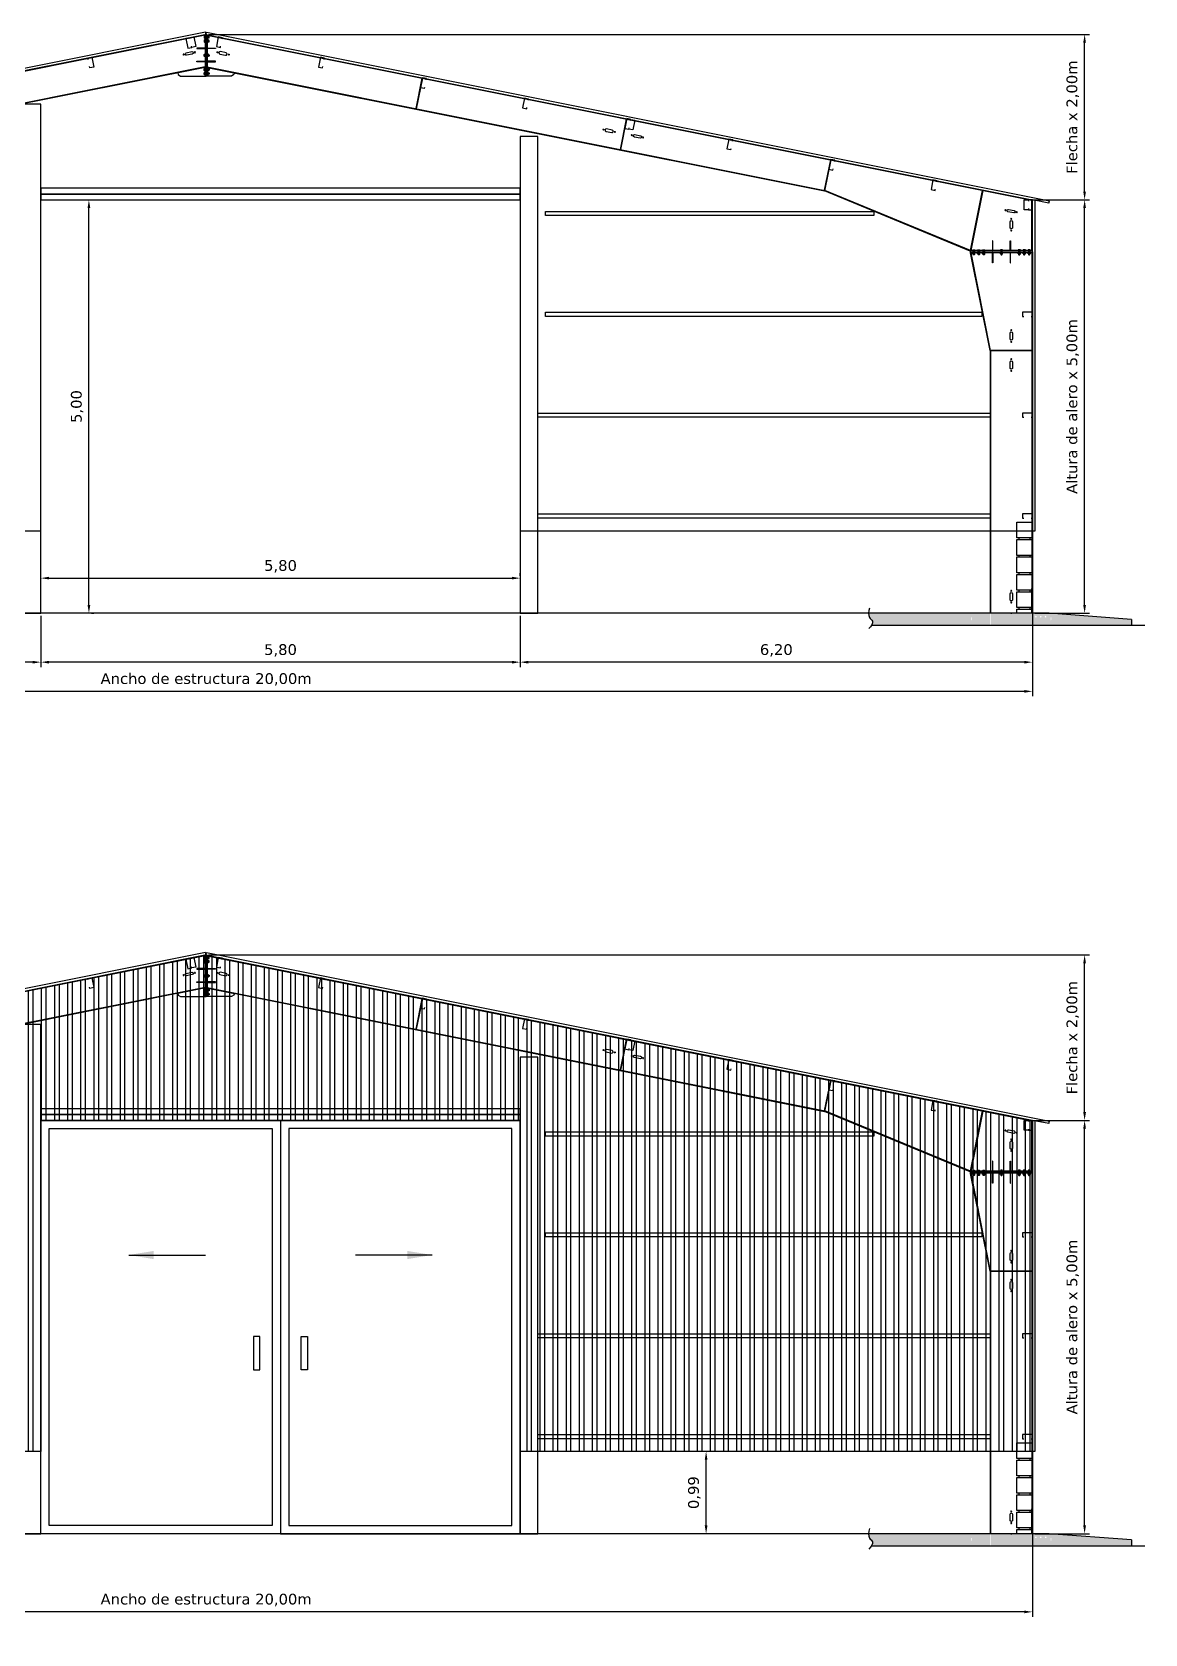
# Model space of a CAD drawing. Header units: millimetres. Extents: x 1972 to 5740, y 370 to 952.
# Drawn here: x 2856.76 to 2870.23, y 615.56 to 634.93 of the extents above; entities that cross this region are included whole.
import ezdxf

# ---------------------------------------------------------------- set-up
doc = ezdxf.new("R2010")
doc.units = ezdxf.units.MM
doc.header["$LTSCALE"] = 15
doc.linetypes.add('ACAD_ISO02W100', pattern=[15, 12, -3])
doc.layers.add('1', color=7, linetype='Continuous')
doc.layers.add('2', color=2, linetype='Continuous')
doc.styles.add('ARIAL', font='verdana.ttf')
doc.dimstyles.new('Cota 0.13', dxfattribs={"dimtxt": 0.13, "dimasz": 0.1, "dimexe": 0.06, "dimexo": 0.03, "dimgap": 0.06, "dimtad": 1, "dimzin": 1, "dimtxsty": 'ARIAL', "dimcen": 2.5, "dimadec": 0, "dimazin": 0, "dimtfac": 1, "dimtmove": 0, "dimatfit": 3, "dimfxl": 1, "dimarcsym": 0})
doc.dimstyles.new('Cota 0.5', dxfattribs={"dimtxt": 0.5, "dimasz": 0.3, "dimexe": 0.05, "dimexo": 0.0625, "dimgap": 0.1, "dimtad": 1, "dimzin": 1, "dimtxsty": 'ARIAL', "dimcen": 2.5, "dimadec": 0, "dimazin": 0, "dimtfac": 1, "dimtmove": 0, "dimatfit": 3, "dimfxl": 1, "dimarcsym": 0})

# ---------------------------------------------------------------- blocks, each defined once
blk = doc.blocks.new('To 5-8')
at = {"layer": '1'}
for p, q in [((-0.014, 0.009), (-0.014, 0)), ((-0.014, 0), (-0.009, 0)), ((0.01, 0.011), (-0.01, 0.011)), ((-0.008, 0), (-0.007, 0)), ((-0.007, 0.009), (-0.007, 0)), ((-0.007, 0), (0.007, 0)), ((0.007, 0.009), (0.007, 0)), ((0.007, 0), (0.008, 0)), ((0.009, 0), (0.014, 0)), ((0.014, 0), (0.014, 0.009)), ((-0.008, -0.001), (-0.008, -0.048)), ((-0.008, -0.048), (0.008, -0.048)), ((-0.008, -0.048), (-0.005, -0.05)), ((-0.005, -0.05), (0.005, -0.05)), ((0.005, -0.05), (0.008, -0.048)), ((0.008, -0.048), (0.008, -0.001))]:
    blk.add_line(p, q, dxfattribs=at)
for centre, radius, start, end in [((-0.01, 0.005), 0.00528, 48.7117, 131.2883), ((0, -0.009), 0.0192, 68.6636, 111.3364), ((0.01, 0.005), 0.00528, 48.7117, 131.2883), ((-0.009, -0.001), 0.00064, 0, 90), ((0.009, -0.001), 0.00064, 90, 180)]:
    blk.add_arc(centre, radius, start, end, dxfattribs=at)
at = {"layer": '2'}
for p, q in [((0.008, -0.003), (-0.008, -0.003)), ((-0.005, -0.003), (-0.005, -0.05)), ((0.005, -0.003), (0.005, -0.05))]:
    blk.add_line(p, q, dxfattribs=at)
blk = doc.blocks.new('Tu 5-8')
at = {"layer": '1'}
for p, q in [((0.01, 0), (-0.01, 0)), ((-0.014, -0.001), (-0.014, -0.008)), ((-0.014, -0.008), (-0.014, -0.014)), ((-0.01, -0.015), (0.01, -0.015)), ((-0.007, -0.001), (-0.007, -0.008)), ((-0.007, -0.008), (-0.007, -0.014)), ((0.007, -0.001), (0.007, -0.008)), ((0.007, -0.008), (0.007, -0.014)), ((0.014, -0.001), (0.014, -0.008)), ((0.014, -0.008), (0.014, -0.014))]:
    blk.add_line(p, q, dxfattribs=at)
for centre, radius, start, end in [((-0.01, -0.008), 0.00752, 62.3999, 117.6001), ((0, -0.029), 0.0288, 75.9969, 104.0031), ((-0.01, -0.008), 0.00752, 242.3999, 297.6001), ((0, 0.014), 0.0288, 255.9969, 284.0031), ((0.01, -0.008), 0.00752, 62.3999, 117.6001), ((0.01, -0.008), 0.00752, 242.3999, 297.6001)]:
    blk.add_arc(centre, radius, start, end, dxfattribs=at)
blk = doc.blocks.new('*D239')
at = {"color": 0, "linetype": 'Continuous', "lineweight": -2, "transparency": 16777216}
for p, q in [((2848.864, 627.903), (2848.864, 626.898)), ((2868.864, 627.903), (2868.864, 626.898)), ((2868.764, 626.958), (2848.964, 626.958))]:
    blk.add_line(p, q, dxfattribs=at)
at = {"color": 0, "linetype": 'Continuous', "transparency": 16777216}
for points in [[(2848.964, 626.974), (2848.964, 626.941), (2848.864, 626.958)], [(2868.764, 626.974), (2868.764, 626.941), (2868.864, 626.958)]]:
    blk.add_solid(points, dxfattribs=at)
at = {"layer": 'Defpoints', "color": 0, "linetype": 'Continuous', "transparency": 16777216}
for p in [(2848.864, 627.933), (2868.864, 627.933), (2848.864, 626.958)]:
    blk.add_point(p, dxfattribs=at)
at = {"color": 0, "linetype": 'Continuous', "transparency": 16777216, "insert": (2858.864, 627.102), "char_height": 0.13, "attachment_point": 5, "style": 'ARIAL'}
blk.add_mtext('Ancho de estructura 20,00m', dxfattribs=at)
blk = doc.blocks.new('fsdasdfasdfasdf')
at = {"color": 5}
blk.add_lwpolyline([(0.1, 0.035), (0.031, 0.022, 1), (0.037, -0.008), (0.106, 0.006, 1)], format="xyb", close=True, dxfattribs=at)
for centre in [(0, 0), (0.137, 0.027)]:
    blk.add_circle(centre, 0.006, dxfattribs=at)
blk = doc.blocks.new('*D240')
at = {"color": 0, "lineweight": -2, "transparency": 16777216}
for p, q in [((2868.894, 632.903), (2869.555, 632.903)), ((2869.495, 628.003), (2869.495, 632.803)), ((2868.894, 627.903), (2869.555, 627.903))]:
    blk.add_line(p, q, dxfattribs=at)
at = {"color": 0, "transparency": 16777216}
for points in [[(2869.478, 632.803), (2869.511, 632.803), (2869.495, 632.903)], [(2869.478, 628.003), (2869.511, 628.003), (2869.495, 627.903)]]:
    blk.add_solid(points, dxfattribs=at)
at = {"layer": 'Defpoints', "color": 0, "transparency": 16777216}
for p in [(2868.864, 632.903), (2869.495, 632.903), (2868.864, 627.903)]:
    blk.add_point(p, dxfattribs=at)
at = {"color": 0, "transparency": 16777216, "insert": (2869.351, 630.403), "char_height": 0.13, "attachment_point": 5, "rotation": 90, "style": 'ARIAL'}
blk.add_mtext('Altura de alero x 5,00m', dxfattribs=at)
blk = doc.blocks.new('*D241')
at = {"color": 0, "lineweight": -2, "transparency": 16777216}
for p, q in [((2858.894, 634.903), (2869.555, 634.903)), ((2869.495, 633.003), (2869.495, 634.803)), ((2868.894, 632.903), (2869.555, 632.903))]:
    blk.add_line(p, q, dxfattribs=at)
at = {"color": 0, "transparency": 16777216}
for points in [[(2869.478, 634.803), (2869.511, 634.803), (2869.495, 634.903)], [(2869.478, 633.003), (2869.511, 633.003), (2869.495, 632.903)]]:
    blk.add_solid(points, dxfattribs=at)
at = {"layer": 'Defpoints', "color": 0, "transparency": 16777216}
for p in [(2858.864, 634.903), (2869.495, 634.903), (2868.864, 632.903)]:
    blk.add_point(p, dxfattribs=at)
at = {"color": 0, "transparency": 16777216, "insert": (2869.351, 633.903), "char_height": 0.13, "attachment_point": 5, "rotation": 90, "style": 'ARIAL'}
blk.add_mtext('Flecha x 2,00m', dxfattribs=at)
blk = doc.blocks.new('*D242')
at = {"color": 0, "linetype": 'Continuous', "lineweight": -2, "transparency": 16777216}
for p, q in [((2848.864, 616.769), (2848.864, 615.764)), ((2868.864, 616.769), (2868.864, 615.764)), ((2868.764, 615.824), (2848.964, 615.824))]:
    blk.add_line(p, q, dxfattribs=at)
at = {"color": 0, "linetype": 'Continuous', "transparency": 16777216}
for points in [[(2848.964, 615.84), (2848.964, 615.807), (2848.864, 615.824)], [(2868.764, 615.84), (2868.764, 615.807), (2868.864, 615.824)]]:
    blk.add_solid(points, dxfattribs=at)
at = {"layer": 'Defpoints', "color": 0, "linetype": 'Continuous', "transparency": 16777216}
for p in [(2848.864, 616.799), (2868.864, 616.799), (2848.864, 615.824)]:
    blk.add_point(p, dxfattribs=at)
at = {"color": 0, "linetype": 'Continuous', "transparency": 16777216, "insert": (2858.864, 615.968), "char_height": 0.13, "attachment_point": 5, "style": 'ARIAL'}
blk.add_mtext('Ancho de estructura 20,00m', dxfattribs=at)
blk = doc.blocks.new('*D243')
at = {"color": 0, "lineweight": -2, "transparency": 16777216}
for p, q in [((2868.894, 621.769), (2869.555, 621.769)), ((2869.495, 616.869), (2869.495, 621.669)), ((2868.894, 616.769), (2869.555, 616.769))]:
    blk.add_line(p, q, dxfattribs=at)
at = {"color": 0, "transparency": 16777216}
for points in [[(2869.478, 621.669), (2869.511, 621.669), (2869.495, 621.769)], [(2869.478, 616.869), (2869.511, 616.869), (2869.495, 616.769)]]:
    blk.add_solid(points, dxfattribs=at)
at = {"layer": 'Defpoints', "color": 0, "transparency": 16777216}
for p in [(2868.864, 621.769), (2869.495, 621.769), (2868.864, 616.769)]:
    blk.add_point(p, dxfattribs=at)
at = {"color": 0, "transparency": 16777216, "insert": (2869.351, 619.269), "char_height": 0.13, "attachment_point": 5, "rotation": 90, "style": 'ARIAL'}
blk.add_mtext('Altura de alero x 5,00m', dxfattribs=at)
blk = doc.blocks.new('*D244')
at = {"color": 0, "lineweight": -2, "transparency": 16777216}
for p, q in [((2858.894, 623.769), (2869.555, 623.769)), ((2869.495, 621.869), (2869.495, 623.669)), ((2868.894, 621.769), (2869.555, 621.769))]:
    blk.add_line(p, q, dxfattribs=at)
at = {"color": 0, "transparency": 16777216}
for points in [[(2869.478, 623.669), (2869.511, 623.669), (2869.495, 623.769)], [(2869.478, 621.869), (2869.511, 621.869), (2869.495, 621.769)]]:
    blk.add_solid(points, dxfattribs=at)
at = {"layer": 'Defpoints', "color": 0, "transparency": 16777216}
for p in [(2858.864, 623.769), (2869.495, 623.769), (2868.864, 621.769)]:
    blk.add_point(p, dxfattribs=at)
at = {"color": 0, "transparency": 16777216, "insert": (2869.351, 622.769), "char_height": 0.13, "attachment_point": 5, "rotation": 90, "style": 'ARIAL'}
blk.add_mtext('Flecha x 2,00m', dxfattribs=at)
blk = doc.blocks.new('*D245')
at = {"color": 0, "lineweight": -2, "transparency": 16777216}
for p, q in [((2864.895, 617.763), (2864.854, 617.763)), ((2864.914, 616.869), (2864.914, 617.663)), ((2864.895, 616.769), (2864.854, 616.769))]:
    blk.add_line(p, q, dxfattribs=at)
at = {"color": 0, "transparency": 16777216}
for points in [[(2864.898, 617.663), (2864.931, 617.663), (2864.914, 617.763)], [(2864.898, 616.869), (2864.931, 616.869), (2864.914, 616.769)]]:
    blk.add_solid(points, dxfattribs=at)
at = {"layer": 'Defpoints', "color": 0, "transparency": 16777216}
for p in [(2864.914, 617.763), (2864.925, 617.763), (2864.925, 616.769)]:
    blk.add_point(p, dxfattribs=at)
at = {"color": 0, "transparency": 16777216, "insert": (2864.772, 617.266), "char_height": 0.13, "attachment_point": 5, "rotation": 90, "style": 'ARIAL'}
blk.add_mtext('0,99', dxfattribs=at)
blk = doc.blocks.new('*D246')
at = {"color": 0, "lineweight": -2, "transparency": 16777216}
for p, q in [((2862.664, 627.873), (2862.664, 627.251)), ((2868.764, 627.311), (2862.764, 627.311)), ((2868.864, 627.37), (2868.864, 627.251))]:
    blk.add_line(p, q, dxfattribs=at)
at = {"color": 0, "transparency": 16777216}
for points in [[(2862.764, 627.327), (2862.764, 627.294), (2862.664, 627.311)], [(2868.764, 627.327), (2868.764, 627.294), (2868.864, 627.311)]]:
    blk.add_solid(points, dxfattribs=at)
at = {"layer": 'Defpoints', "color": 0, "transparency": 16777216}
for p in [(2862.664, 627.903), (2868.864, 627.4), (2862.664, 627.311)]:
    blk.add_point(p, dxfattribs=at)
at = {"color": 0, "transparency": 16777216, "insert": (2865.764, 627.453), "char_height": 0.13, "attachment_point": 5, "style": 'ARIAL'}
blk.add_mtext('6,20', dxfattribs=at)
blk = doc.blocks.new('*D272')
at = {"color": 0, "lineweight": -2, "transparency": 16777216}
for p, q in [((2856.864, 627.873), (2856.864, 627.251)), ((2862.664, 627.532), (2862.664, 627.251)), ((2862.564, 627.311), (2856.964, 627.311))]:
    blk.add_line(p, q, dxfattribs=at)
at = {"color": 0, "transparency": 16777216}
for points in [[(2856.964, 627.327), (2856.964, 627.294), (2856.864, 627.311)], [(2862.564, 627.327), (2862.564, 627.294), (2862.664, 627.311)]]:
    blk.add_solid(points, dxfattribs=at)
at = {"layer": 'Defpoints', "color": 0, "transparency": 16777216}
for p in [(2856.864, 627.903), (2862.664, 627.562), (2856.864, 627.311)]:
    blk.add_point(p, dxfattribs=at)
at = {"color": 0, "transparency": 16777216, "insert": (2859.764, 627.453), "char_height": 0.13, "attachment_point": 5, "style": 'ARIAL'}
blk.add_mtext('5,80', dxfattribs=at)
blk = doc.blocks.new('*D273')
at = {"color": 0, "lineweight": -2, "transparency": 16777216}
for p, q in [((2848.864, 627.37), (2848.864, 627.251)), ((2856.764, 627.311), (2848.964, 627.311)), ((2856.864, 627.309), (2856.864, 627.251))]:
    blk.add_line(p, q, dxfattribs=at)
at = {"color": 0, "transparency": 16777216}
for points in [[(2848.964, 627.327), (2848.964, 627.294), (2848.864, 627.311)], [(2856.764, 627.327), (2856.764, 627.294), (2856.864, 627.311)]]:
    blk.add_solid(points, dxfattribs=at)
at = {"layer": 'Defpoints', "color": 0, "transparency": 16777216}
for p in [(2848.864, 627.4), (2848.864, 627.311), (2856.864, 627.339)]:
    blk.add_point(p, dxfattribs=at)
at = {"color": 0, "transparency": 16777216, "insert": (2852.864, 627.453), "char_height": 0.13, "attachment_point": 5, "style": 'ARIAL'}
blk.add_mtext('8,00', dxfattribs=at)
blk = doc.blocks.new('*D274')
at = {"color": 0, "lineweight": -2, "transparency": 16777216}
for p, q in [((2857.475, 632.903), (2857.505, 632.903)), ((2857.445, 628.003), (2857.445, 632.803)), ((2857.475, 627.903), (2857.505, 627.903))]:
    blk.add_line(p, q, dxfattribs=at)
at = {"color": 0, "transparency": 16777216}
for points in [[(2857.429, 632.803), (2857.462, 632.803), (2857.445, 632.903)], [(2857.429, 628.003), (2857.462, 628.003), (2857.445, 627.903)]]:
    blk.add_solid(points, dxfattribs=at)
at = {"layer": 'Defpoints', "color": 0, "transparency": 16777216}
for p in [(2857.445, 632.903), (2857.445, 632.903), (2857.445, 627.903)]:
    blk.add_point(p, dxfattribs=at)
at = {"color": 0, "transparency": 16777216, "insert": (2857.303, 630.403), "char_height": 0.13, "attachment_point": 5, "rotation": 90, "style": 'ARIAL'}
blk.add_mtext('5,00', dxfattribs=at)
blk = doc.blocks.new('*D275')
at = {"color": 0, "lineweight": -2, "transparency": 16777216}
for p, q in [((2856.864, 628.357), (2856.864, 628.387)), ((2862.664, 628.357), (2862.664, 628.387)), ((2856.964, 628.327), (2862.564, 628.327))]:
    blk.add_line(p, q, dxfattribs=at)
at = {"color": 0, "transparency": 16777216}
for points in [[(2856.964, 628.344), (2856.964, 628.311), (2856.864, 628.327)], [(2862.564, 628.344), (2862.564, 628.311), (2862.664, 628.327)]]:
    blk.add_solid(points, dxfattribs=at)
at = {"layer": 'Defpoints', "color": 0, "transparency": 16777216}
for p in [(2856.864, 628.327), (2862.664, 628.327), (2862.664, 628.327)]:
    blk.add_point(p, dxfattribs=at)
at = {"color": 0, "transparency": 16777216, "insert": (2859.764, 628.47), "char_height": 0.13, "attachment_point": 5, "style": 'ARIAL'}
blk.add_mtext('5,80', dxfattribs=at)

msp = doc.modelspace()

# ---------------------------------------------------------------- hatches: boundary and pattern name
h = msp.add_hatch()
h.set_pattern_fill('AR-CONC', color=256, scale=0.0006, style=0)
h.set_pattern_definition([(130, (3592.127075, 561.67028), (-0.109310801, -0.009563451), [0.01143, -0.12573]), (185, (3592.12707, 561.67028), (0.021145696, 0.114633986), [0.009144, -0.100584]), (79.549, (3592.11797, 561.66948), (-0.088165501, 0.105070013), [0.009714, -0.106854]), (133.8158, (3592.12707, 561.70076), (-0.162647425, -0.025225397), [0.017145, -0.188595]), (83.3644, (3592.11352, 561.69866), (-0.14244254, 0.148455334), [0.014571, -0.160281]), (188.816, (3592.12707, 561.70076), (-0.142442763, 0.14845507), [0.013716, -0.150876]), (159, (3592.111835, 561.69314), (-0.090968928, -0.061359311), [0.01143, -0.12573]), (214, (3592.11183, 561.69314), (-0.037081217, 0.11051278), [0.009144, -0.100584]), (108.5486, (3592.10425, 561.68803), (-0.128049894, 0.049153715), [0.009714, -0.106854]), (142.5, (3592.127075, 561.67028), (-0.001853162, 0.0507330233), [0, -0.0993648, 0, -0.102108, 0, -0.100965]), (172.5, (3592.127075, 561.67028), (-0.0400917975, 0.060108345), [0, -0.0582168, 0, -0.0970788, 0, -0.038481]), (212.5, (3592.16106, 561.67028), (-0.081354357, -0.0034372464), [0, -0.0381, 0, -0.118872, 0, -0.157734]), (222.5, (3592.1763, 561.67028), (-0.088877509, 0.0152558946), [0, -0.04953, 0, -0.0789432, 0, -0.112014])])
edge = h.paths.add_edge_path()
edge.add_spline(control_points=[(2866.91292, 627.75297), (2866.92589, 627.77221), (2866.93976, 627.8068), (2866.88488, 627.84813), (2866.87927, 627.88353), (2866.88037, 627.90297)], knot_values=[0.05872267, 0.05872267, 0.05872267, 0.05872267, 0.12037337, 0.17418287, 0.23139088, 0.23139088, 0.23139088, 0.23139088], degree=3, periodic=0)
edge.add_line((2866.88037, 627.90297), (2868.35133, 627.90297))
edge.add_line((2868.35133, 627.90297), (2868.35133, 627.75297))
edge.add_line((2868.35133, 627.75297), (2868.13263, 627.75297))
edge.add_line((2868.13263, 627.75297), (2868.13263, 627.85297))
edge.add_line((2868.13263, 627.85297), (2868.12263, 627.85297))
edge.add_line((2868.12263, 627.85297), (2868.12263, 627.82297))
edge.add_arc((2868.12763, 627.82297), 0.005, 180, 360)
edge.add_line((2868.13263, 627.82297), (2868.13263, 627.75297))
edge.add_line((2868.13263, 627.75297), (2866.91292, 627.75297))
h.paths.add_polyline_path([(2868.35763, 627.90297), (2868.60263, 627.90297, 1), (2868.61263, 627.90297), (2868.85763, 627.90297), (2868.85763, 627.75297), (2868.35763, 627.75297)])
h.paths.add_polyline_path([(2869.08263, 627.82297, 1), (2869.09263, 627.82297), (2869.09263, 627.85297), (2869.08263, 627.85297), (2869.08263, 627.75297), (2869.06393, 627.75297), (2869.06393, 627.90297), (2870.06393, 627.82797), (2870.06393, 627.75297), (2869.08263, 627.75297)])
h.paths.add_polyline_path([(2869.01893, 627.87797), (2868.90893, 627.87797, 0.41421356), (2868.88893, 627.85797), (2868.88893, 627.75297), (2868.86393, 627.75297), (2868.86393, 627.90297), (2869.06393, 627.90297), (2869.06393, 627.75297), (2869.03893, 627.75297), (2869.03893, 627.85797, 0.41421356)])
h.paths.add_polyline_path([(2868.88893, 627.85797, -0.43205261), (2868.91014, 627.87793, 0.01513114), (2868.90893, 627.87797), (2869.01893, 627.87797, -0.0595081), (2869.02364, 627.87741, -0.00142806), (2869.02376, 627.87738, -0.34457424), (2869.03893, 627.85797), (2869.03893, 627.75297), (2868.88893, 627.75297)], flags=17)
h.paths.add_polyline_path([(2869.03266, 627.85993, 1), (2869.01295, 627.85993, 1)], flags=16)
h.paths.add_polyline_path([(2868.97379, 627.85993, 1), (2868.95408, 627.85993, 1)], flags=16)
h.paths.add_polyline_path([(2868.91492, 627.85993, 1), (2868.89521, 627.85993, 1)], flags=16)
h = msp.add_hatch()
h.set_pattern_fill('STEEL', color=3, scale=0.05, angle=45, style=0)
h.set_pattern_definition([(90, (4582.00929, 451.93717), (0.15875, 0), []), (90, (4582.06541, 451.9933), (0.15875, 0), [])])
h.paths.add_polyline_path([(2858.86393, 623.76881), (2848.86393, 621.76881), (2848.86393, 617.76281), (2856.86393, 617.76281), (2856.86393, 621.76881), (2862.66393, 621.76881), (2862.66393, 617.76281), (2868.86393, 617.76281), (2868.86393, 621.76881)])
h = msp.add_hatch()
h.set_pattern_fill('AR-CONC', color=256, scale=0.0006, style=0)
h.set_pattern_definition([(130, (3592.127075, 550.536125), (-0.109310801, -0.009563451), [0.01143, -0.12573]), (185, (3592.12707, 550.53612), (0.021145696, 0.114633986), [0.009144, -0.100584]), (79.549, (3592.11797, 550.53533), (-0.088165501, 0.105070013), [0.009714, -0.106854]), (133.8158, (3592.12707, 550.5666), (-0.162647425, -0.025225397), [0.017145, -0.188595]), (83.3644, (3592.11352, 550.5645), (-0.14244254, 0.148455334), [0.014571, -0.160281]), (188.816, (3592.12707, 550.5666), (-0.142442763, 0.14845507), [0.013716, -0.150876]), (159, (3592.111835, 550.558985), (-0.090968928, -0.061359311), [0.01143, -0.12573]), (214, (3592.11183, 550.55898), (-0.037081217, 0.11051278), [0.009144, -0.100584]), (108.5486, (3592.10425, 550.55387), (-0.128049894, 0.049153715), [0.009714, -0.106854]), (142.5, (3592.127075, 550.536125), (-0.001853162, 0.0507330233), [0, -0.0993648, 0, -0.102108, 0, -0.100965]), (172.5, (3592.127075, 550.536125), (-0.0400917975, 0.060108345), [0, -0.0582168, 0, -0.0970788, 0, -0.038481]), (212.5, (3592.16106, 550.536125), (-0.081354357, -0.0034372464), [0, -0.0381, 0, -0.118872, 0, -0.157734]), (222.5, (3592.1763, 550.536125), (-0.088877509, 0.0152558946), [0, -0.04953, 0, -0.0789432, 0, -0.112014])])
edge = h.paths.add_edge_path()
edge.add_spline(control_points=[(2866.91292, 616.61881), (2866.92589, 616.63805), (2866.93976, 616.67265), (2866.88488, 616.71397), (2866.87927, 616.74938), (2866.88037, 616.76881)], knot_values=[0.05872267, 0.05872267, 0.05872267, 0.05872267, 0.12037337, 0.17418287, 0.23139088, 0.23139088, 0.23139088, 0.23139088], degree=3, periodic=0)
edge.add_line((2866.88037, 616.76881), (2868.35133, 616.76881))
edge.add_line((2868.35133, 616.76881), (2868.35133, 616.61881))
edge.add_line((2868.35133, 616.61881), (2868.13263, 616.61881))
edge.add_line((2868.13263, 616.61881), (2868.13263, 616.71881))
edge.add_line((2868.13263, 616.71881), (2868.12263, 616.71881))
edge.add_line((2868.12263, 616.71881), (2868.12263, 616.68881))
edge.add_arc((2868.12763, 616.68881), 0.005, 180, 360)
edge.add_line((2868.13263, 616.68881), (2868.13263, 616.61881))
edge.add_line((2868.13263, 616.61881), (2866.91292, 616.61881))
h.paths.add_polyline_path([(2868.35763, 616.76881), (2868.60263, 616.76881, 1), (2868.61263, 616.76881), (2868.85763, 616.76881), (2868.85763, 616.61881), (2868.35763, 616.61881)])
h.paths.add_polyline_path([(2869.08263, 616.68881, 1), (2869.09263, 616.68881), (2869.09263, 616.71881), (2869.08263, 616.71881), (2869.08263, 616.61881), (2869.06393, 616.61881), (2869.06393, 616.76881), (2870.06393, 616.69381), (2870.06393, 616.61881), (2869.08263, 616.61881)])
h.paths.add_polyline_path([(2869.01893, 616.74381), (2868.90893, 616.74381, 0.41421356), (2868.88893, 616.72381), (2868.88893, 616.61881), (2868.86393, 616.61881), (2868.86393, 616.76881), (2869.06393, 616.76881), (2869.06393, 616.61881), (2869.03893, 616.61881), (2869.03893, 616.72381, 0.41421356)])
h.paths.add_polyline_path([(2868.88893, 616.72381, -0.43205261), (2868.91014, 616.74378, 0.01513114), (2868.90893, 616.74381), (2869.01893, 616.74381, -0.0595081), (2869.02364, 616.74325, -0.00142806), (2869.02376, 616.74322, -0.34457424), (2869.03893, 616.72381), (2869.03893, 616.61881), (2868.88893, 616.61881)], flags=17)
h.paths.add_polyline_path([(2869.03266, 616.72577, 1), (2869.01295, 616.72577, 1)], flags=16)
h.paths.add_polyline_path([(2868.97379, 616.72577, 1), (2868.95408, 616.72577, 1)], flags=16)
h.paths.add_polyline_path([(2868.91492, 616.72577, 1), (2868.89521, 616.72577, 1)], flags=16)

# ---------------------------------------------------------------- linework, layer by layer
at = {"color": 3, "linetype": 'Continuous'}
for p, q in [((2858.85805, 634.93239), (2848.66001, 632.89278)), ((2858.86393, 634.90297), (2858.85805, 634.93239)), ((2858.86393, 634.90297), (2858.86982, 634.93239)), ((2858.86982, 634.93239), (2869.06786, 632.89278)), ((2869.06197, 632.86336), (2868.86393, 632.90297)), ((2868.89393, 632.89697), (2868.86393, 632.89697)), ((2868.89393, 632.89697), (2868.89393, 628.89697)), ((2869.06197, 632.86336), (2869.06786, 632.89278)), ((2868.89393, 628.89697), (2868.86393, 628.89697)), ((2858.85805, 623.79823), (2848.66001, 621.75862)), ((2858.86393, 623.76881), (2858.85805, 623.79823)), ((2858.86393, 623.76881), (2858.86982, 623.79823)), ((2858.86982, 623.79823), (2869.06786, 621.75862)), ((2869.06197, 621.72921), (2868.86393, 621.76881)), ((2868.89393, 621.76281), (2868.86393, 621.76281)), ((2868.89393, 621.76281), (2868.89393, 617.76281)), ((2869.06197, 621.72921), (2869.06786, 621.75862)), ((2868.89393, 617.76281), (2868.86393, 617.76281))]:
    msp.add_line(p, q, dxfattribs=at)
at = {"color": 5, "linetype": 'Continuous'}
for p, q in [((2858.85, 634.90018), (2848.869, 632.90398)), ((2858.85123, 634.894), (2848.87023, 632.8978)), ((2858.85123, 634.894), (2858.85, 634.90018)), ((2858.87663, 634.894), (2858.87787, 634.90018)), ((2858.87663, 634.894), (2868.85763, 632.8978)), ((2858.87787, 634.90018), (2868.85887, 632.90398)), ((2858.85123, 634.51158), (2851.37844, 633.01702)), ((2858.85123, 634.50515), (2851.37967, 633.01084)), ((2858.87663, 634.51158), (2866.34943, 633.01702)), ((2858.87663, 634.50515), (2866.3482, 633.01084)), ((2861.47614, 634.3741), (2861.4026, 634.00638)), ((2861.48085, 634.37316), (2861.40731, 634.00544)), ((2863.94721, 633.87989), (2863.87366, 633.51217)), ((2863.95191, 633.87895), (2863.87837, 633.51123)), ((2866.41827, 633.38568), (2866.34473, 633.01796)), ((2866.42298, 633.38474), (2866.3482, 633.01084)), ((2866.35059, 633.01653), (2866.34815, 633.01072)), ((2868.11149, 632.28231), (2866.34815, 633.01072)), ((2868.11393, 632.28812), (2866.34943, 633.01702)), ((2868.11393, 632.28812), (2868.25979, 633.01737)), ((2868.12036, 632.28812), (2868.26596, 633.01614)), ((2868.85763, 632.8978), (2868.85887, 632.90398)), ((2868.85763, 632.28812), (2868.85763, 632.8978)), ((2868.85763, 632.8978), (2868.86393, 632.8978)), ((2868.86393, 632.28812), (2868.86393, 632.8978)), ((2868.11393, 632.28812), (2868.11149, 632.28231)), ((2858.85, 623.76603), (2848.869, 621.76983)), ((2858.85123, 623.75985), (2848.87023, 621.76365)), ((2858.85123, 623.75985), (2858.85, 623.76603)), ((2858.87663, 623.75985), (2858.87787, 623.76603)), ((2858.87663, 623.75985), (2868.85763, 621.76365)), ((2858.87787, 623.76603), (2868.85887, 621.76983)), ((2858.85123, 623.37742), (2851.37844, 621.88286)), ((2858.85123, 623.371), (2851.37967, 621.87668)), ((2858.87663, 623.37742), (2866.34943, 621.88286)), ((2858.87663, 623.371), (2866.3482, 621.87668)), ((2861.47614, 623.23995), (2861.4026, 622.87223)), ((2861.48085, 623.23901), (2861.40731, 622.87129)), ((2863.94721, 622.74573), (2863.87366, 622.37802)), ((2863.95191, 622.74479), (2863.87837, 622.37708)), ((2866.41827, 622.25152), (2866.34473, 621.8838)), ((2866.42298, 622.25058), (2866.3482, 621.87668)), ((2866.35059, 621.88237), (2866.34815, 621.87657)), ((2868.11149, 621.14815), (2866.34815, 621.87657)), ((2868.11393, 621.15396), (2866.34943, 621.88286)), ((2868.11393, 621.15396), (2868.25979, 621.88322)), ((2868.12036, 621.15396), (2868.26596, 621.88198)), ((2868.85763, 621.76365), (2868.85887, 621.76983)), ((2868.85763, 621.15396), (2868.85763, 621.76365)), ((2868.85763, 621.76365), (2868.86393, 621.76365)), ((2868.86393, 621.15396), (2868.86393, 621.76365)), ((2868.11393, 621.15396), (2868.11149, 621.14815))]:
    msp.add_line(p, q, dxfattribs=at)
at = {"color": 7, "linetype": 'Continuous'}
for p, q in [((2858.85, 634.90018), (2858.86393, 634.90297)), ((2858.87787, 634.90018), (2858.86393, 634.90297)), ((2868.85887, 632.90398), (2868.86393, 632.90297)), ((2868.86393, 632.8978), (2868.86393, 632.90297)), ((2869.06393, 627.90297), (2848.66393, 627.90297)), ((2870.06393, 627.82797), (2869.06393, 627.90297)), ((2870.06393, 627.82797), (2870.06393, 627.75297)), ((2858.85, 623.76603), (2858.86393, 623.76881)), ((2858.87787, 623.76603), (2858.86393, 623.76881)), ((2868.85887, 621.76983), (2868.86393, 621.76881)), ((2868.86393, 621.76365), (2868.86393, 621.76881)), ((2869.06393, 616.76881), (2848.66393, 616.76881)), ((2870.06393, 616.69381), (2869.06393, 616.76881)), ((2870.06393, 616.69381), (2870.06393, 616.61881))]:
    msp.add_line(p, q, dxfattribs=at)
at = {"linetype": 'Continuous'}
for p, q in [((2858.86393, 634.90297), (2858.86393, 634.90043)), ((2858.86393, 634.90297), (2858.86393, 634.90043)), ((2858.85123, 634.50515), (2858.85, 634.51133)), ((2858.87663, 634.50515), (2858.87787, 634.51133)), ((2858.86393, 623.76881), (2858.86393, 623.76627)), ((2858.86393, 623.76881), (2858.86393, 623.76627)), ((2858.85123, 623.371), (2858.85, 623.37717)), ((2858.87663, 623.371), (2858.87787, 623.37717))]:
    msp.add_line(p, q, dxfattribs=at)
at = {"color": 1, "linetype": 'Continuous'}
for p, q in [((2868.11422, 632.2617), (2868.12043, 632.26272)), ((2868.35125, 631.08082), (2868.11422, 632.2617)), ((2868.35763, 631.08084), (2868.12043, 632.26272)), ((2868.85763, 632.26272), (2868.85763, 627.90297)), ((2868.86393, 632.26272), (2868.86393, 627.90297)), ((2868.35125, 631.08082), (2868.35747, 631.08183)), ((2868.35133, 631.08084), (2868.35133, 627.90297)), ((2868.85763, 631.08084), (2868.35133, 631.08084)), ((2868.35763, 631.08084), (2868.35763, 627.90297)), ((2868.85763, 631.07604), (2868.35763, 631.07604)), ((2868.11422, 621.12755), (2868.12043, 621.12856)), ((2868.35125, 619.94667), (2868.11422, 621.12755)), ((2868.35763, 619.94668), (2868.12043, 621.12856)), ((2868.85763, 621.12856), (2868.85763, 616.76881)), ((2868.86393, 621.12856), (2868.86393, 616.76881)), ((2868.35125, 619.94667), (2868.35747, 619.94768)), ((2868.35133, 619.94668), (2868.35133, 616.76881)), ((2868.85763, 619.94668), (2868.35133, 619.94668)), ((2868.35763, 619.94668), (2868.35763, 616.76881)), ((2868.85763, 619.94188), (2868.35763, 619.94188))]:
    msp.add_line(p, q, dxfattribs=at)
at = {"color": 3, "linetype": 'ACAD_ISO02W100', "ltscale": 0.3}
for p, q in [((2856.86393, 628.89697), (2848.86393, 628.89697)), ((2868.86393, 628.89697), (2862.66393, 628.89697)), ((2856.86393, 617.76281), (2848.86393, 617.76281)), ((2868.86393, 617.76281), (2862.66393, 617.76281))]:
    msp.add_line(p, q, dxfattribs=at)
at = {"color": 40, "linetype": 'Continuous'}
for p, q in [((2870.22527, 627.75297), (2866.91278, 627.75297)), ((2870.22527, 616.61881), (2866.91278, 616.61881))]:
    msp.add_line(p, q, dxfattribs=at)
at = {"color": 4, "linetype": 'Continuous'}
for points in [[(2858.67076, 634.84904), (2858.66782, 634.86374), (2858.61879, 634.85394), (2858.64232, 634.73627), (2858.69135, 634.74608), (2858.68841, 634.76078)], [(2858.52257, 634.43942), (2858.52689, 634.41783), (2858.55546, 634.40043), (2858.85123, 634.40043), (2858.85123, 634.49515), (2858.84143, 634.50319), (2858.52257, 634.43942)], [(2859.2053, 634.43942), (2859.20098, 634.41783), (2859.17241, 634.40043), (2858.87663, 634.40043), (2858.87663, 634.49515), (2858.88644, 634.50319), (2859.2053, 634.43942)], [(2863.99924, 633.86061), (2864.00218, 633.87532), (2864.05121, 633.86551), (2864.02767, 633.74784), (2863.97864, 633.75765), (2863.98158, 633.77236)], [(2868.81393, 632.79797), (2868.81393, 632.78297), (2868.76393, 632.78297), (2868.76393, 632.90297), (2868.81393, 632.90297), (2868.81393, 632.88797)], [(2858.67076, 623.71488), (2858.66782, 623.72959), (2858.61879, 623.71978), (2858.64232, 623.60211), (2858.69135, 623.61192), (2858.68841, 623.62663)], [(2858.52257, 623.30526), (2858.52689, 623.28367), (2858.55546, 623.26627), (2858.85123, 623.26627), (2858.85123, 623.361), (2858.84143, 623.36904), (2858.52257, 623.30526)], [(2859.2053, 623.30526), (2859.20098, 623.28367), (2859.17241, 623.26627), (2858.87663, 623.26627), (2858.87663, 623.361), (2858.88644, 623.36904), (2859.2053, 623.30526)], [(2863.99924, 622.72646), (2864.00218, 622.74116), (2864.05121, 622.73136), (2864.02767, 622.61369), (2863.97864, 622.62349), (2863.98158, 622.6382)], [(2868.81393, 621.66381), (2868.81393, 621.64881), (2868.76393, 621.64881), (2868.76393, 621.76881), (2868.81393, 621.76881), (2868.81393, 621.75381)]]:
    msp.add_lwpolyline(points, dxfattribs=at)
at = {"color": 6, "linetype": 'Continuous'}
for points in [[(2858.67076, 634.84904), (2858.66782, 634.86374), (2858.71685, 634.87355), (2858.74038, 634.75588), (2858.69135, 634.74608), (2858.68841, 634.76078)], [(2859.05711, 634.84904), (2859.06005, 634.86374), (2859.01102, 634.87355), (2858.98749, 634.75588), (2859.03652, 634.74608), (2859.03946, 634.76078)], [(2857.43523, 634.60193), (2857.43229, 634.61664), (2857.48132, 634.62644), (2857.50485, 634.50877), (2857.45582, 634.49897), (2857.45288, 634.51368)], [(2860.29264, 634.60193), (2860.29558, 634.61664), (2860.24655, 634.62644), (2860.22302, 634.50877), (2860.27205, 634.49897), (2860.27499, 634.51368)], [(2861.52817, 634.35482), (2861.53111, 634.36953), (2861.48208, 634.37934), (2861.45855, 634.26167), (2861.50758, 634.25186), (2861.51052, 634.26657)], [(2862.7637, 634.10772), (2862.76665, 634.12243), (2862.71762, 634.13223), (2862.69408, 634.01456), (2862.74311, 634.00476), (2862.74605, 634.01947)], [(2863.99924, 633.86061), (2864.00218, 633.87532), (2863.95315, 633.88513), (2863.92961, 633.76746), (2863.97864, 633.75765), (2863.98158, 633.77236)], [(2865.23477, 633.6135), (2865.23771, 633.62821), (2865.18868, 633.63802), (2865.16515, 633.52035), (2865.21417, 633.51054), (2865.21712, 633.52525)], [(2866.4703, 633.3664), (2866.47324, 633.38111), (2866.42421, 633.39091), (2866.40068, 633.27324), (2866.44971, 633.26344), (2866.45265, 633.27815)], [(2867.70583, 633.11929), (2867.70877, 633.134), (2867.65974, 633.14381), (2867.63621, 633.02614), (2867.68524, 633.01633), (2867.68818, 633.03104)], [(2868.81393, 632.79797), (2868.81393, 632.78297), (2868.86393, 632.78297), (2868.86393, 632.90297), (2868.81393, 632.90297), (2868.81393, 632.88797)], [(2868.84893, 631.49297), (2868.86393, 631.49297), (2868.86393, 631.54297), (2868.74393, 631.54297), (2868.74393, 631.49297), (2868.75893, 631.49297)], [(2868.84893, 630.27297), (2868.86393, 630.27297), (2868.86393, 630.32297), (2868.74393, 630.32297), (2868.74393, 630.27297), (2868.75893, 630.27297)], [(2868.84893, 629.05297), (2868.86393, 629.05297), (2868.86393, 629.10297), (2868.74393, 629.10297), (2868.74393, 629.05297), (2868.75893, 629.05297)], [(2858.67076, 623.71488), (2858.66782, 623.72959), (2858.71685, 623.7394), (2858.74038, 623.62173), (2858.69135, 623.61192), (2858.68841, 623.62663)], [(2859.05711, 623.71488), (2859.06005, 623.72959), (2859.01102, 623.7394), (2858.98749, 623.62173), (2859.03652, 623.61192), (2859.03946, 623.62663)], [(2857.43523, 623.46777), (2857.43229, 623.48248), (2857.48132, 623.49229), (2857.50485, 623.37462), (2857.45582, 623.36481), (2857.45288, 623.37952)], [(2860.29264, 623.46777), (2860.29558, 623.48248), (2860.24655, 623.49229), (2860.22302, 623.37462), (2860.27205, 623.36481), (2860.27499, 623.37952)], [(2861.52817, 623.22067), (2861.53111, 623.23538), (2861.48208, 623.24518), (2861.45855, 623.12751), (2861.50758, 623.11771), (2861.51052, 623.13242)], [(2862.7637, 622.97356), (2862.76665, 622.98827), (2862.71762, 622.99808), (2862.69408, 622.88041), (2862.74311, 622.8706), (2862.74605, 622.88531)], [(2863.99924, 622.72646), (2864.00218, 622.74116), (2863.95315, 622.75097), (2863.92961, 622.6333), (2863.97864, 622.62349), (2863.98158, 622.6382)], [(2865.23477, 622.47935), (2865.23771, 622.49406), (2865.18868, 622.50386), (2865.16515, 622.38619), (2865.21417, 622.37639), (2865.21712, 622.3911)], [(2866.4703, 622.23224), (2866.47324, 622.24695), (2866.42421, 622.25676), (2866.40068, 622.13909), (2866.44971, 622.12928), (2866.45265, 622.14399)], [(2867.70583, 621.98514), (2867.70877, 621.99985), (2867.65974, 622.00965), (2867.63621, 621.89198), (2867.68524, 621.88218), (2867.68818, 621.89688)], [(2868.81393, 621.66381), (2868.81393, 621.64881), (2868.86393, 621.64881), (2868.86393, 621.76881), (2868.81393, 621.76881), (2868.81393, 621.75381)], [(2868.84893, 620.35881), (2868.86393, 620.35881), (2868.86393, 620.40881), (2868.74393, 620.40881), (2868.74393, 620.35881), (2868.75893, 620.35881)], [(2868.84893, 619.13881), (2868.86393, 619.13881), (2868.86393, 619.18881), (2868.74393, 619.18881), (2868.74393, 619.13881), (2868.75893, 619.13881)], [(2868.84893, 617.91881), (2868.86393, 617.91881), (2868.86393, 617.96881), (2868.74393, 617.96881), (2868.74393, 617.91881), (2868.75893, 617.91881)]]:
    msp.add_lwpolyline(points, dxfattribs=at)
at = {"color": 4, "linetype": 'Continuous'}
for points in [[(2858.85123, 634.40043), (2858.86393, 634.40043), (2858.86393, 634.90043), (2858.85123, 634.90043)], [(2858.87663, 634.40043), (2858.86393, 634.40043), (2858.86393, 634.90043), (2858.87663, 634.90043)], [(2858.85123, 623.26627), (2858.86393, 623.26627), (2858.86393, 623.76627), (2858.85123, 623.76627)], [(2858.87663, 623.26627), (2858.86393, 623.26627), (2858.86393, 623.76627), (2858.87663, 623.76627)]]:
    msp.add_lwpolyline(points, close=True, dxfattribs=at)
at = {"color": 5, "ltscale": 2}
for points in [[(2858.75123, 634.73853), (2858.75123, 634.73223), (2858.85123, 634.73223), (2858.85123, 634.73853)], [(2858.75123, 634.57223), (2858.75123, 634.57853), (2858.85123, 634.57853), (2858.85123, 634.57223)], [(2858.97663, 634.73853), (2858.97663, 634.73223), (2858.87663, 634.73223), (2858.87663, 634.73853)], [(2858.97663, 634.57223), (2858.97663, 634.57853), (2858.87663, 634.57853), (2858.87663, 634.57223)], [(2868.37828, 632.28812), (2868.38458, 632.28812), (2868.38458, 632.40812), (2868.37828, 632.40812)], [(2868.59958, 632.28812), (2868.59328, 632.28812), (2868.59328, 632.40812), (2868.59958, 632.40812)], [(2858.75123, 623.60438), (2858.75123, 623.59808), (2858.85123, 623.59808), (2858.85123, 623.60438)], [(2858.97663, 623.60438), (2858.97663, 623.59808), (2858.87663, 623.59808), (2858.87663, 623.60438)], [(2858.75123, 623.43808), (2858.75123, 623.44438), (2858.85123, 623.44438), (2858.85123, 623.43808)], [(2858.97663, 623.43808), (2858.97663, 623.44438), (2858.87663, 623.44438), (2858.87663, 623.43808)], [(2868.37828, 621.15396), (2868.38458, 621.15396), (2868.38458, 621.27396), (2868.37828, 621.27396)], [(2868.59958, 621.15396), (2868.59328, 621.15396), (2868.59328, 621.27396), (2868.59958, 621.27396)]]:
    msp.add_lwpolyline(points, close=True, dxfattribs=at)
at = {"color": 1}
for points in [[(2856.86393, 627.90297), (2856.86393, 634.0613), (2856.64993, 634.0613), (2856.64993, 627.90297), (2856.86393, 627.90297)], [(2862.87793, 627.90297), (2862.87793, 633.66934), (2862.66393, 633.66934), (2862.66393, 627.90297), (2862.87793, 627.90297)], [(2856.86393, 616.76881), (2856.86393, 622.92715), (2856.64993, 622.92715), (2856.64993, 616.76881), (2856.86393, 616.76881)], [(2862.87793, 616.76881), (2862.87793, 622.53519), (2862.66393, 622.53519), (2862.66393, 616.76881), (2862.87793, 616.76881)]]:
    msp.add_lwpolyline(points, dxfattribs=at)
at = {"color": 4}
for points in [[(2862.66393, 633.04297), (2856.86393, 633.04297), (2856.86393, 632.97297), (2862.66393, 632.97297)], [(2862.66393, 632.97297), (2856.86393, 632.97297), (2856.86393, 632.90297), (2862.66393, 632.90297)], [(2862.66393, 621.90881), (2856.86393, 621.90881), (2856.86393, 621.83881), (2862.66393, 621.83881)], [(2862.66393, 621.83881), (2856.86393, 621.83881), (2856.86393, 621.76881), (2862.66393, 621.76881)]]:
    msp.add_lwpolyline(points, close=True, dxfattribs=at)
at = {"color": 6}
for points in [[(2862.97181, 632.76297), (2866.94372, 632.76297), (2866.94372, 632.71297), (2862.97181, 632.71297)], [(2862.97181, 631.54297), (2868.25084, 631.54297), (2868.25084, 631.49297), (2862.97181, 631.49297)], [(2862.87793, 630.32297), (2868.35133, 630.32297), (2868.35133, 630.27297), (2862.87793, 630.27297)], [(2862.87793, 629.10297), (2868.35133, 629.10297), (2868.35133, 629.05297), (2862.87793, 629.05297)], [(2862.97181, 621.62881), (2866.94372, 621.62881), (2866.94372, 621.57881), (2862.97181, 621.57881)], [(2862.97181, 620.40881), (2868.25084, 620.40881), (2868.25084, 620.35881), (2862.97181, 620.35881)], [(2862.87793, 619.18881), (2868.35133, 619.18881), (2868.35133, 619.13881), (2862.87793, 619.13881)], [(2862.87793, 617.96881), (2868.35133, 617.96881), (2868.35133, 617.91881), (2862.87793, 617.91881)]]:
    msp.add_lwpolyline(points, close=True, dxfattribs=at)
at = {"color": 4, "ltscale": 2}
for points in [[(2868.86393, 632.28812), (2868.11393, 632.28812), (2868.11393, 632.27542), (2868.86393, 632.27542)], [(2868.11393, 632.27542), (2868.86393, 632.27542), (2868.86393, 632.26272), (2868.11393, 632.26272)], [(2868.86393, 621.15396), (2868.11393, 621.15396), (2868.11393, 621.14126), (2868.86393, 621.14126)], [(2868.11393, 621.14126), (2868.86393, 621.14126), (2868.86393, 621.12856), (2868.11393, 621.12856)]]:
    msp.add_lwpolyline(points, close=True, dxfattribs=at)
at = {"color": 1, "ltscale": 2}
for points in [[(2868.37828, 632.26272), (2868.38458, 632.26272), (2868.38458, 632.14272), (2868.37828, 632.14272)], [(2868.59958, 632.26272), (2868.59328, 632.26272), (2868.59328, 632.14272), (2868.59958, 632.14272)], [(2868.37828, 621.12856), (2868.38458, 621.12856), (2868.38458, 621.00856), (2868.37828, 621.00856)], [(2868.59958, 621.12856), (2868.59328, 621.12856), (2868.59328, 621.00856), (2868.59958, 621.00856)]]:
    msp.add_lwpolyline(points, close=True, dxfattribs=at)
at = {"color": 5, "linetype": 'Continuous'}
for points in [[(2868.86393, 628.81297), (2868.67393, 628.81297), (2868.67393, 629.00297), (2868.86393, 629.00297)], [(2868.86393, 628.60297), (2868.67393, 628.60297), (2868.67393, 628.79297), (2868.86393, 628.79297)], [(2868.86393, 628.39297), (2868.67393, 628.39297), (2868.67393, 628.58297), (2868.86393, 628.58297)], [(2868.86393, 628.18297), (2868.67393, 628.18297), (2868.67393, 628.37297), (2868.86393, 628.37297)], [(2868.86393, 627.97297), (2868.67393, 627.97297), (2868.67393, 628.16297), (2868.86393, 628.16297)], [(2868.86393, 627.90297), (2868.67393, 627.90297), (2868.67393, 627.95297), (2868.86393, 627.95297)], [(2868.86393, 617.67881), (2868.67393, 617.67881), (2868.67393, 617.86881), (2868.86393, 617.86881)], [(2868.86393, 617.46881), (2868.67393, 617.46881), (2868.67393, 617.65881), (2868.86393, 617.65881)], [(2868.86393, 617.25881), (2868.67393, 617.25881), (2868.67393, 617.44881), (2868.86393, 617.44881)], [(2868.86393, 617.04881), (2868.67393, 617.04881), (2868.67393, 617.23881), (2868.86393, 617.23881)], [(2868.86393, 616.83881), (2868.67393, 616.83881), (2868.67393, 617.02881), (2868.86393, 617.02881)], [(2868.86393, 616.76881), (2868.67393, 616.76881), (2868.67393, 616.81881), (2868.86393, 616.81881)]]:
    msp.add_lwpolyline(points, close=True, dxfattribs=at)
for points in [[(2868.70372, 628.79297), (2868.70372, 628.81297)], [(2868.83415, 628.79297), (2868.83415, 628.81297)], [(2868.70372, 628.58297), (2868.70372, 628.60297)], [(2868.83415, 628.58297), (2868.83415, 628.60297)], [(2868.70372, 628.37297), (2868.70372, 628.39297)], [(2868.83415, 628.37297), (2868.83415, 628.39297)], [(2868.70372, 628.16297), (2868.70372, 628.18297)], [(2868.83415, 628.16297), (2868.83415, 628.18297)], [(2868.70372, 627.95297), (2868.70372, 627.97297)], [(2868.83415, 627.95297), (2868.83415, 627.97297)], [(2868.70372, 617.65881), (2868.70372, 617.67881)], [(2868.83415, 617.65881), (2868.83415, 617.67881)], [(2868.70372, 617.44881), (2868.70372, 617.46881)], [(2868.83415, 617.44881), (2868.83415, 617.46881)], [(2868.70372, 617.23881), (2868.70372, 617.25881)], [(2868.83415, 617.23881), (2868.83415, 617.25881)], [(2868.70372, 617.02881), (2868.70372, 617.04881)], [(2868.83415, 617.02881), (2868.83415, 617.04881)], [(2868.70372, 616.81881), (2868.70372, 616.83881)], [(2868.83415, 616.81881), (2868.83415, 616.83881)]]:
    msp.add_lwpolyline(points, dxfattribs=at)
at = {"color": 1, "linetype": 'Continuous'}
for points in [[(2868.85763, 627.90297), (2868.85763, 628.20297), (2868.86393, 628.20297), (2868.86393, 627.90297)], [(2868.85763, 616.76881), (2868.85763, 617.06881), (2868.86393, 617.06881), (2868.86393, 616.76881)]]:
    msp.add_lwpolyline(points, dxfattribs=at)
at = {"color": 0}
msp.add_lwpolyline([(2862.66393, 617.76281), (2862.66393, 621.76881), (2856.86393, 621.76881), (2856.86393, 617.76281), (2848.86393, 617.76281), (2848.86393, 621.76881), (2858.86393, 623.76881), (2868.86393, 621.76881), (2868.86393, 617.76281), (2862.66393, 617.76281)], dxfattribs=at)
msp.add_lwpolyline([(2862.66393, 617.76281), (2862.66393, 621.76881), (2856.86393, 621.76881), (2856.86393, 617.76281), (2848.86393, 617.76281), (2848.86393, 621.76881), (2858.86393, 623.76881), (2868.86393, 621.76881), (2868.86393, 617.76281), (2862.66393, 617.76281)], dxfattribs=at)
at = {"color": 5}
for points in [[(2859.76393, 616.76881), (2856.86393, 616.76881), (2856.86393, 621.76881), (2859.76393, 621.76881)], [(2859.76393, 616.76881), (2862.66393, 616.76881), (2862.66393, 621.76881), (2859.76393, 621.76881)], [(2859.66393, 616.86881), (2856.96393, 616.86881), (2856.96393, 621.66881), (2859.66393, 621.66881)], [(2859.86393, 616.86881), (2862.56393, 616.86881), (2862.56393, 621.66881), (2859.86393, 621.66881)], [(2859.5128, 619.15489), (2859.43712, 619.15489), (2859.43712, 618.75256), (2859.5128, 618.75256)], [(2860.01507, 619.15489), (2860.09074, 619.15489), (2860.09074, 618.75256), (2860.01507, 618.75256)]]:
    msp.add_lwpolyline(points, close=True, dxfattribs=at)
at = {"color": 1, "linetype": 'Continuous'}
for centre in [(2868.60763, 627.90297), (2868.60763, 616.76881)]:
    msp.add_circle(centre, 0.005, dxfattribs=at)
at = {"color": 7, "linetype": 'Continuous'}
for points in [[(2866.89218, 627.96532), (2866.88164, 627.92346), (2866.86621, 627.86218), (2866.95209, 627.79752), (2866.91087, 627.74818), (2866.88403, 627.71605)], [(2866.89218, 616.83116), (2866.88164, 616.78931), (2866.86621, 616.72803), (2866.95209, 616.66337), (2866.91087, 616.61403), (2866.88403, 616.5819)]]:
    msp.add_open_spline(points, degree=3, knots=[0, 0, 0, 0, 0.115930681, 0.169740186, 0.270172842, 0.270172842, 0.270172842, 0.270172842], dxfattribs=at)

# ---------------------------------------------------------------- block references
for name, p, rotation in [('To 5-8', (2858.85123, 634.87043), 90), ('To 5-8', (2858.85123, 634.82343), 90), ('Tu 5-8', (2858.89167, 634.65043), 270), ('Tu 5-8', (2858.89167, 634.47743), 270), ('Tu 5-8', (2858.89167, 634.43043), 270), ('Tu 5-8', (2868.15393, 632.24768), 180), ('Tu 5-8', (2868.21393, 632.24768), 180), ('Tu 5-8', (2868.27393, 632.24768), 180), ('To 5-8', (2858.85123, 623.73627), 90), ('To 5-8', (2858.85123, 623.68927), 90), ('Tu 5-8', (2858.89167, 623.51627), 270), ('Tu 5-8', (2858.89167, 623.34327), 270), ('Tu 5-8', (2858.89167, 623.29627), 270), ('Tu 5-8', (2868.15393, 621.11352), 180), ('Tu 5-8', (2868.21393, 621.11352), 180), ('Tu 5-8', (2868.27393, 621.11352), 180)]:
    msp.add_blockref(name, p, dxfattribs=dict(rotation=rotation))
at = {"xscale": -1}
for name, p, rotation in [('Tu 5-8', (2858.89167, 634.87043), 270), ('Tu 5-8', (2858.89167, 634.82343), 270), ('To 5-8', (2858.85123, 634.65043), 90), ('To 5-8', (2858.85123, 634.47743), 90), ('To 5-8', (2858.85123, 634.43043), 90), ('Tu 5-8', (2868.48893, 632.24768), 180), ('Tu 5-8', (2868.70393, 632.24768), 180), ('Tu 5-8', (2868.76393, 632.24768), 180), ('Tu 5-8', (2868.82393, 632.24768), 180), ('Tu 5-8', (2858.89167, 623.73627), 270), ('Tu 5-8', (2858.89167, 623.68927), 270), ('To 5-8', (2858.85123, 623.51627), 90), ('To 5-8', (2858.85123, 623.34327), 90), ('To 5-8', (2858.85123, 623.29627), 90), ('Tu 5-8', (2868.48893, 621.11352), 180), ('Tu 5-8', (2868.70393, 621.11352), 180), ('Tu 5-8', (2868.76393, 621.11352), 180), ('Tu 5-8', (2868.82393, 621.11352), 180)]:
    msp.add_blockref(name, p, dxfattribs=dict(at, rotation=rotation))
at = {"color": 7}
for p, xscale, rotation in [((2858.72781, 634.68708), -1, 22.61986494941263), ((2868.60763, 632.53366), -0.9999999999999998, 281.3099324759374), ((2868.60763, 631.18584), -0.9999999999999998, 281.3099324759374), ((2868.60763, 630.83584), -0.9999999999999998, 281.3099324759374), ((2868.60763, 628.03321), -0.9999999999999998, 281.3099324759374), ((2858.72781, 623.55292), -1, 22.61986494941263), ((2868.60763, 621.3995), -0.9999999999999998, 281.3099324759374), ((2868.60763, 620.05168), -0.9999999999999998, 281.3099324759374), ((2868.60763, 619.70168), -0.9999999999999998, 281.3099324759374), ((2868.60763, 616.89905), -0.9999999999999998, 281.3099324759374)]:
    msp.add_blockref('fsdasdfasdfasdf', p, dxfattribs=dict(at, xscale=xscale, rotation=rotation))
at = {"color": 7, "rotation": 337.3801350505792}
for p in [(2859.00006, 634.68708), (2863.67192, 633.75271), (2859.00006, 623.55292), (2863.67192, 622.61855)]:
    msp.add_blockref('fsdasdfasdfasdf', p, dxfattribs=at)
at = {"color": 7, "xscale": -1}
for p in [(2864.1524, 633.65661), (2868.67333, 632.75242), (2864.1524, 622.52246), (2868.67333, 621.61827)]:
    msp.add_blockref('fsdasdfasdfasdf', p, dxfattribs=at)
at = {"xscale": -1}
for p in [(2868.15393, 632.28812), (2868.21393, 632.28812), (2868.27393, 632.28812), (2868.15393, 621.15396), (2868.21393, 621.15396), (2868.27393, 621.15396)]:
    msp.add_blockref('To 5-8', p, dxfattribs=at)
for p in [(2868.48893, 632.28812), (2868.70393, 632.28812), (2868.76393, 632.28812), (2868.82393, 632.28812), (2868.48893, 621.15396), (2868.70393, 621.15396), (2868.76393, 621.15396), (2868.82393, 621.15396)]:
    msp.add_blockref('To 5-8', p)

# ---------------------------------------------------------------- dimensions: what is measured, and where the dimension line sits
at = {"color": 0}
for base, p1, p2, text, picture, middle in [((2869.49479, 634.90297), (2868.86393, 632.90297), (2858.86393, 634.90297), 'Flecha x <>m', '*D241', (2869.35071, 633.90297)), ((2869.49479, 632.90297), (2868.86393, 627.90297), (2868.86393, 632.90297), 'Altura de alero x <>m', '*D240', (2869.35071, 630.40297)), ((2869.49479, 623.76881), (2868.86393, 621.76881), (2858.86393, 623.76881), 'Flecha x <>m', '*D244', (2869.35071, 622.76881)), ((2869.49479, 621.76881), (2868.86393, 616.76881), (2868.86393, 621.76881), 'Altura de alero x <>m', '*D243', (2869.35071, 619.26881))]:
    dim = msp.add_linear_dim(base=base, p1=p1, p2=p2, angle=90, text=text, dimstyle='Cota 0.13', dxfattribs=at)
    dim.commit()
    dim.dimension.update_dxf_attribs({"geometry": picture, "text_midpoint": middle})
for base, p1, p2, angle, picture, middle in [((2857.44535, 632.90297), (2857.44535, 627.90297), (2857.44535, 632.90297), 90, '*D274', (2857.30289, 630.40297)), ((2862.66393, 628.32745), (2856.86393, 628.32745), (2862.66393, 628.32745), 180, '*D275', (2859.76393, 628.47008)), ((2856.86393, 627.31069), (2862.66393, 627.56183), (2856.86393, 627.90297), 180, '*D272', (2859.76393, 627.45332)), ((2862.66393, 627.31069), (2868.86393, 627.40038), (2862.66393, 627.90297), 180, '*D246', (2865.76393, 627.45319)), ((2848.86393, 627.31069), (2856.86393, 627.3389), (2848.86393, 627.40038), 180, '*D273', (2852.86393, 627.45332)), ((2864.9145, 617.76281), (2864.92529, 616.76881), (2864.92529, 617.76281), 90, '*D245', (2864.77204, 617.26581))]:
    dim = msp.add_linear_dim(base=base, p1=p1, p2=p2, angle=angle, dimstyle='Cota 0.13', dxfattribs=at)
    dim.commit()
    dim.dimension.update_dxf_attribs({"geometry": picture, "text_midpoint": middle})
at = {"color": 7, "linetype": 'Continuous'}
for base, p1, p2, picture, middle in [((2848.86393, 626.9578), (2868.86393, 627.93297), (2848.86393, 627.93297), '*D239', (2858.86393, 627.10187)), ((2848.86393, 615.82364), (2868.86393, 616.79881), (2848.86393, 616.79881), '*D242', (2858.86393, 615.96772))]:
    dim = msp.add_linear_dim(base=base, p1=p1, p2=p2, angle=180, text='Ancho de estructura <>m', dimstyle='Cota 0.13', dxfattribs=at)
    dim.commit()
    dim.dimension.update_dxf_attribs({"geometry": picture, "text_midpoint": middle})

# ---------------------------------------------------------------- leaders
at = {"color": 0}
for points in [[(2857.92913, 620.14024), (2858.85633, 620.14024)], [(2861.59874, 620.14024), (2860.67154, 620.14024)]]:
    msp.add_leader(points, dimstyle='Cota 0.5', override={"dimgap": 0.1, "dimtad": 0}, dxfattribs=at)

doc.saveas('drawing.dxf')
